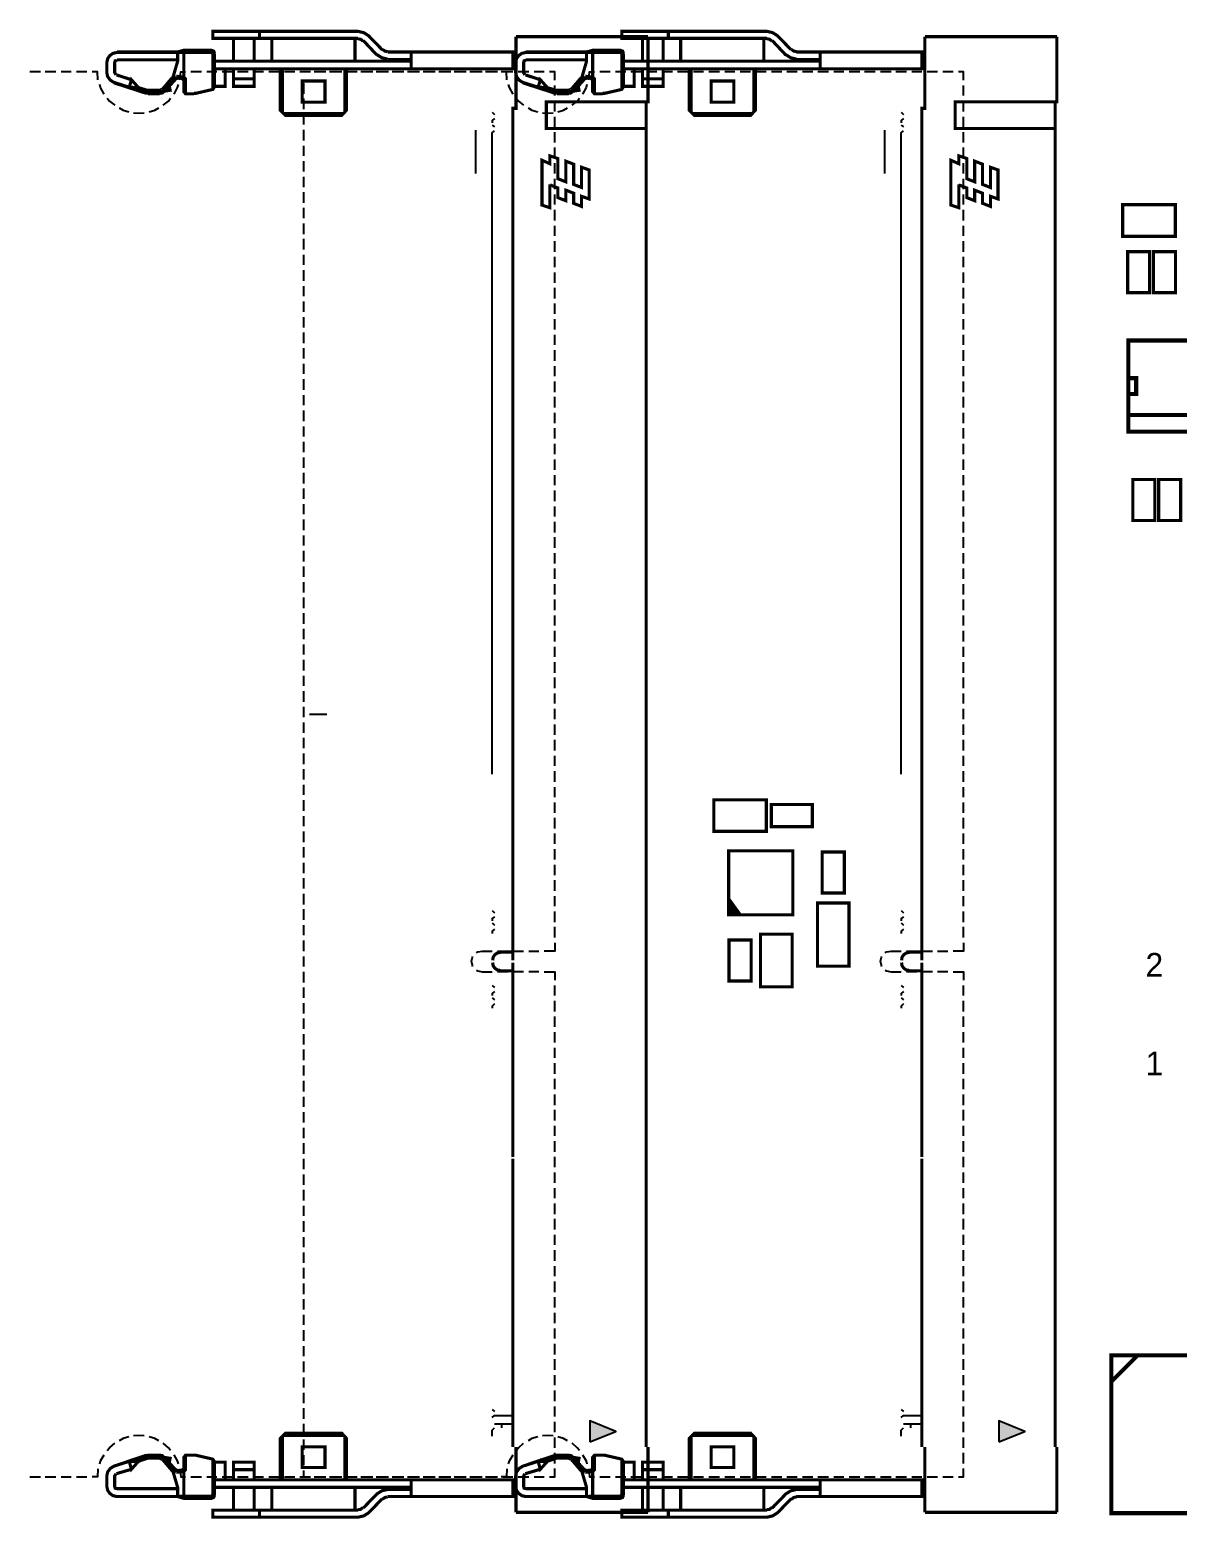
# Model space of a CAD drawing. Extents: x -18 to 363, y 0 to 182.
# Drawn here: x 37.4 to 92.9, y 67.5 to 139.5 of the extents above; entities that cross this region are included whole.
import ezdxf
from ezdxf.enums import TextEntityAlignment as Align

# ---------------------------------------------------------------- set-up
doc = ezdxf.new("R2010")
doc.units = 0
doc.header["$MEASUREMENT"] = 0
doc.layers.add('ASSEMBLY_OUTLINES_TOP', color=181, linetype='CONTINUOUS')
doc.styles.add('VERIBEST_GERBER_1', font='txt')

msp = doc.modelspace()

# ---------------------------------------------------------------- hatches: boundary and pattern name
at = {"layer": 'ASSEMBLY_OUTLINES_TOP'}
for points in [[(71.25, 96.75), (71.75, 96.75), (71.25, 97.45)], [(64.5, 71.25), (65.75, 71.75), (64.5, 72.25)], [(84.25, 71.25), (85.5, 71.75), (84.25, 72.25)]]:
    msp.add_hatch(color=256, dxfattribs=at).paths.add_polyline_path(points, flags=0)

# ---------------------------------------------------------------- linework, layer by layer
for points, const_width in [([(54.466219, 138.495804), (53.807433, 139.175853), (53.573665, 139.324611), (53.297396, 139.388358), (46.284464, 139.388358), (46.284464, 139.048342), (53.297396, 139.048342)], 0.15), ([(47.283275, 137.943274), (47.283275, 139.048342)], 0.15), ([(48.282077, 139.048342), (48.282077, 137.943274)], 0.15), ([(48.537091, 139.388358), (48.537091, 139.048342)], 0.15), ([(49.13213, 137.943274), (49.13213, 139.048342)], 0.15), ([(53.148638, 137.943274), (53.148638, 139.048342)], 0.15), ([(53.531164, 138.920839), (53.424907, 139.005841), (53.297396, 139.027087)], 0.15), ([(53.55241, 138.942085), (54.211204, 138.240789)], 0.15), ([(60.92663, 139.133344), (60.92663, 135.669383), (60.777872, 135.669383), (60.777872, 94.505547)], 0.15), ([(67.30203, 139.133344), (60.92663, 139.133344)], 0.15), ([(67.217019, 134.691818), (62.392968, 134.691818), (62.392968, 135.988144), (67.30203, 135.988144), (67.30203, 139.133344)], 0.15), ([(74.216219, 138.495804), (73.557433, 139.175853), (73.323665, 139.324611), (73.047396, 139.388358), (66.034464, 139.388358), (66.034464, 139.048342), (73.047396, 139.048342)], 0.15), ([(67.033275, 137.943274), (67.033275, 139.048342)], 0.15), ([(68.032077, 139.048342), (68.032077, 137.943274)], 0.15), ([(68.287091, 139.388358), (68.287091, 139.048342)], 0.15), ([(68.88213, 137.943274), (68.88213, 139.048342)], 0.15), ([(72.898638, 137.943274), (72.898638, 139.048342)], 0.15), ([(73.281164, 138.920839), (73.174907, 139.005841), (73.047396, 139.027087)], 0.15), ([(73.30241, 138.942085), (73.961204, 138.240789)], 0.15), ([(80.67663, 139.133344), (80.67663, 135.669383), (80.527872, 135.669383), (80.527872, 94.505547)], 0.15), ([(87.05203, 139.133344), (80.67663, 139.133344)], 0.15), ([(86.967019, 134.691818), (82.142968, 134.691818), (82.142968, 135.988144), (87.05203, 135.988144), (87.05203, 139.133344)], 0.15), ([(41.651663, 138.368292), (41.460404, 138.325791), (41.311647, 138.219534), (41.20539, 138.070777), (41.16288, 137.879518), (41.16288, 137.390736), (41.20539, 137.199478), (41.332893, 137.029465), (41.502914, 136.923208)], 0.15), ([(43.819297, 136.583192), (43.71305, 136.540682), (43.160511, 136.540682), (43.11801, 136.540682), (42.692975, 136.668194), (42.352959, 137.050711), (42.246711, 136.68944), (41.502914, 136.923208), (41.332893, 137.029465), (41.20539, 137.199478), (41.16288, 137.390736), (41.16288, 137.879518), (41.20539, 138.070777), (41.311647, 138.219534), (41.460404, 138.325791), (41.651663, 138.368292), (44.584349, 138.368292)], 0.15), ([(46.369466, 138.325791), (46.326956, 138.432056), (46.220708, 138.474558), (44.881864, 138.474558), (44.584349, 138.389555), (41.651663, 138.389555)], 0.15), ([(44.584349, 138.389555), (44.584349, 137.943274), (44.265579, 136.838198)], 0.15), ([(46.26321, 138.325791), (46.220708, 138.368292), (44.881864, 138.368292), (44.584349, 138.368292)], 0.15), ([(44.881864, 137.029465), (44.881864, 138.368292)], 0.15), ([(45.370646, 136.391925), (45.455657, 136.391925), (46.284464, 136.583192), (46.369466, 136.710686), (46.369466, 138.325791)], 0.15), ([(46.284464, 138.325791), (46.284464, 136.583192)], 0.15), ([(46.369466, 137.582003), (47.262012, 137.582003), (50.747244, 137.582003), (55.86881, 137.582003), (55.86881, 138.389555)], 0.15), ([(54.211205, 138.262044), (54.444973, 138.113286), (54.721233, 138.049522)], 0.15), ([(54.487474, 138.517058), (54.59373, 138.432056), (54.721233, 138.410802)], 0.15), ([(54.721233, 138.389555), (60.92663, 138.389555)], 0.15), ([(60.777872, 138.389555), (60.777872, 137.582003)], 0.15), ([(61.401663, 138.368292), (61.210404, 138.325791), (61.061647, 138.219534), (60.95539, 138.070777), (60.91288, 137.879518), (60.91288, 137.390736), (60.95539, 137.199478), (61.082893, 137.029465), (61.252914, 136.923208)], 0.15), ([(63.569297, 136.583192), (63.46305, 136.540682), (62.910511, 136.540682), (62.86801, 136.540682), (62.442975, 136.668194), (62.102959, 137.050711), (61.996711, 136.68944), (61.252914, 136.923208), (61.082893, 137.029465), (60.95539, 137.199478), (60.91288, 137.390736), (60.91288, 137.879518), (60.95539, 138.070777), (61.061647, 138.219534), (61.210404, 138.325791), (61.401663, 138.368292), (64.334349, 138.368292)], 0.15), ([(66.119466, 138.325791), (66.076956, 138.432056), (65.970708, 138.474558), (64.631864, 138.474558), (64.334349, 138.389555), (61.401663, 138.389555)], 0.15), ([(64.334349, 138.389555), (64.334349, 137.943274), (64.015579, 136.838198)], 0.15), ([(66.01321, 138.325791), (65.970708, 138.368292), (64.631864, 138.368292), (64.334349, 138.368292)], 0.15), ([(64.631864, 137.029465), (64.631864, 138.368292)], 0.15), ([(65.120646, 136.391925), (65.205657, 136.391925), (66.034464, 136.583192), (66.119466, 136.710686), (66.119466, 138.325791)], 0.15), ([(66.034464, 138.325791), (66.034464, 136.583192)], 0.15), ([(66.119466, 137.582003), (67.012012, 137.582003), (70.497244, 137.582003), (75.61881, 137.582003), (75.61881, 138.389555)], 0.15), ([(73.961205, 138.262044), (74.194973, 138.113286), (74.471233, 138.049522)], 0.15), ([(74.237474, 138.517058), (74.34373, 138.432056), (74.471233, 138.410802)], 0.15), ([(74.471233, 138.389555), (80.67663, 138.389555)], 0.15), ([(80.527872, 138.389555), (80.527872, 137.582003)], 0.15), ([(41.651663, 137.985775), (41.566661, 137.96452), (41.545406, 137.879518), (41.545406, 137.390736), (41.609162, 137.284479)], 0.15), ([(44.584349, 138.007021), (41.651663, 138.007021)], 0.15), ([(55.86881, 137.943274), (50.76849, 137.943274), (47.304521, 137.943274), (46.369466, 137.943274)], 0.15), ([(46.369466, 136.73195), (46.879494, 136.73195), (46.879494, 137.582003)], 0.15), ([(47.283275, 137.582003), (47.283275, 136.73195), (48.282077, 136.73195), (48.282077, 137.582003)], 0.15), ([(49.535911, 137.582003), (49.535911, 135.584372), (49.790926, 135.329358), (52.511098, 135.329358), (52.744866, 135.584372), (52.744866, 137.582003)], 0.15), ([(49.642168, 135.478116), (49.642168, 137.582003)], 0.15), ([(52.659864, 135.478116), (52.659864, 137.582003)], 0.15), ([(54.721233, 138.028276), (55.86881, 138.028276)], 0.15), ([(55.86881, 137.582003), (60.92663, 137.582003)], 0.15), ([(60.777872, 137.943274), (60.92663, 137.943274)], 0.15), ([(61.401663, 137.985775), (61.316661, 137.96452), (61.295406, 137.879518), (61.295406, 137.390736), (61.359162, 137.284479)], 0.15), ([(64.334349, 138.007021), (61.401663, 138.007021)], 0.15), ([(75.61881, 137.943274), (70.51849, 137.943274), (67.054521, 137.943274), (66.119466, 137.943274)], 0.15), ([(66.119466, 136.73195), (66.629494, 136.73195), (66.629494, 137.582003)], 0.15), ([(67.033275, 137.582003), (67.033275, 136.73195), (68.032077, 136.73195), (68.032077, 137.582003)], 0.15), ([(69.285911, 137.582003), (69.285911, 135.584372), (69.540926, 135.329358), (72.261098, 135.329358), (72.494866, 135.584372), (72.494866, 137.582003)], 0.15), ([(69.392168, 135.478116), (69.392168, 137.582003)], 0.15), ([(72.409864, 135.478116), (72.409864, 137.582003)], 0.15), ([(74.471233, 138.028276), (75.61881, 138.028276)], 0.15), ([(75.61881, 137.582003), (80.67663, 137.582003)], 0.15), ([(80.527872, 137.943274), (80.67663, 137.943274)], 0.15), ([(43.075509, 136.391925), (41.502914, 136.901954)], 0.15), ([(42.352959, 137.050711), (41.630408, 137.284479)], 0.15), ([(42.692975, 136.668194), (42.246711, 136.68944)], 0.15), ([(44.329334, 137.156968), (43.840561, 136.583192)], 0.15), ([(43.925563, 136.498182), (44.478092, 137.114475), (44.541848, 137.135722)], 0.15), ([(43.946809, 136.476927), (44.499347, 137.093212), (44.563094, 137.114475)], 0.15), ([(44.180577, 136.753196), (44.223078, 136.540682), (43.946809, 136.498182)], 0.15), ([(44.499347, 137.199478), (44.329334, 137.135722)], 0.15), ([(44.839363, 137.178222), (44.520593, 137.220724)], 0.15), ([(44.796862, 137.135722), (44.541848, 137.156968)], 0.15), ([(44.775616, 137.135722), (44.563094, 137.135722)], 0.15), ([(44.860618, 137.029465), (44.839363, 137.093212), (44.775616, 137.114475)], 0.15), ([(44.839363, 137.178222), (44.860618, 137.156968), (44.903127, 137.135722), (44.924374, 137.135722), (44.945628, 137.114475), (44.966874, 137.093212), (44.966874, 137.029465)], 0.15), ([(45.370646, 136.37067), (44.966874, 136.37067), (44.881864, 136.476927), (44.881864, 137.029465)], 0.15), ([(44.966874, 137.029465), (44.966874, 136.37067)], 0.15), ([(47.283275, 137.093212), (48.282077, 137.093212)], 0.15), ([(62.825509, 136.391925), (61.252914, 136.901954)], 0.15), ([(62.102959, 137.050711), (61.380408, 137.284479)], 0.15), ([(62.442975, 136.668194), (61.996711, 136.68944)], 0.15), ([(64.079334, 137.156968), (63.590561, 136.583192)], 0.15), ([(63.675563, 136.498182), (64.228092, 137.114475), (64.291848, 137.135722)], 0.15), ([(63.696809, 136.476927), (64.249347, 137.093212), (64.313094, 137.114475)], 0.15), ([(63.930577, 136.753196), (63.973078, 136.540682), (63.696809, 136.498182)], 0.15), ([(64.249347, 137.199478), (64.079334, 137.135722)], 0.15), ([(64.589363, 137.178222), (64.270593, 137.220724)], 0.15), ([(64.546862, 137.135722), (64.291848, 137.156968)], 0.15), ([(64.525616, 137.135722), (64.313094, 137.135722)], 0.15), ([(64.610618, 137.029465), (64.589363, 137.093212), (64.525616, 137.114475)], 0.15), ([(64.589363, 137.178222), (64.610618, 137.156968), (64.653127, 137.135722), (64.674374, 137.135722), (64.695628, 137.114475), (64.716874, 137.093212), (64.716874, 137.029465)], 0.15), ([(65.120646, 136.37067), (64.716874, 136.37067), (64.631864, 136.476927), (64.631864, 137.029465)], 0.15), ([(64.716874, 137.029465), (64.716874, 136.37067)], 0.15), ([(67.033275, 137.093212), (68.032077, 137.093212)], 0.15), ([(43.07551, 136.434426), (42.671729, 136.561928), (42.352959, 136.625684)], 0.15), ([(43.075509, 136.455681), (43.160511, 136.434426)], 0.15), ([(43.075509, 136.413171), (43.160511, 136.391925)], 0.15), ([(43.160511, 136.540682), (43.160511, 136.5407)], 0.15), ([(43.713049, 136.413171), (43.160511, 136.413171)], 0.15), ([(43.713049, 136.37067), (43.160511, 136.37067)], 0.15), ([(43.713049, 136.434426), (43.904308, 136.519428)], 0.15), ([(43.71305, 136.391925), (43.840561, 136.413171), (43.925563, 136.498182)], 0.15), ([(62.82551, 136.434426), (62.421729, 136.561928), (62.102959, 136.625684)], 0.15), ([(62.825509, 136.455681), (62.910511, 136.434426)], 0.15), ([(62.825509, 136.413171), (62.910511, 136.391925)], 0.15), ([(62.910511, 136.540682), (62.910511, 136.5407)], 0.15), ([(63.463049, 136.413171), (62.910511, 136.413171)], 0.15), ([(63.463049, 136.37067), (62.910511, 136.37067)], 0.15), ([(63.463049, 136.434426), (63.654308, 136.519428)], 0.15), ([(63.46305, 136.391925), (63.590561, 136.413171), (63.675563, 136.498182)], 0.15), ([(67.217019, 71.001571), (67.217019, 135.988144)], 0.15), ([(86.967019, 71.001571), (86.967019, 135.988144)], 0.15), ([(49.684677, 135.41436), (52.596108, 135.41436)], 0.15), ([(69.434677, 135.41436), (72.346108, 135.41436)], 0.15), ([(62.565616, 131.99197), (62.565616, 130.865656), (62.1831, 130.993168), (62.1831, 133.160802), (62.565616, 132.990789), (62.565616, 133.373306), (62.948142, 133.245804), (62.948142, 132.268248), (63.330668, 132.119481), (63.330668, 133.118292), (63.713194, 132.969534), (63.713194, 131.99197), (64.09572, 131.843212), (64.09572, 132.820777), (64.45699, 132.693274), (64.45699, 131.290682), (64.09572, 131.418194), (64.09572, 130.929403), (63.713194, 131.078169), (63.713194, 131.566952), (63.330668, 131.715709), (63.330668, 131.205681), (62.948142, 131.354438), (62.948142, 131.821966), (62.565616, 131.970724)], 0.15), ([(82.315616, 131.99197), (82.315616, 130.865656), (81.9331, 130.993168), (81.9331, 133.160802), (82.315616, 132.990789), (82.315616, 133.373306), (82.698142, 133.245804), (82.698142, 132.268248), (83.080668, 132.119481), (83.080668, 133.118292), (83.463194, 132.969534), (83.463194, 131.99197), (83.84572, 131.843212), (83.84572, 132.820777), (84.20699, 132.693274), (84.20699, 131.290682), (83.84572, 131.418194), (83.84572, 130.929403), (83.463194, 131.078169), (83.463194, 131.566952), (83.080668, 131.715709), (83.080668, 131.205681), (82.698142, 131.354438), (82.698142, 131.821966), (82.315616, 131.970724)], 0.15), ([(90.5, 120.853), (95.5, 120.853)], 0.2032), ([(60.182833, 94.888069), (60.034066, 94.866814), (59.906564, 94.781812), (59.821553, 94.654305), (59.800307, 94.505547)], 0.15), ([(59.800307, 94.399286), (59.821553, 94.250529), (59.906564, 94.123021), (60.034066, 94.038015), (60.182833, 94.016765)], 0.15), ([(60.182833, 94.909323), (60.777872, 94.909323)], 0.15), ([(60.777872, 94.399286), (60.777872, 85.006198)], 0.15), ([(79.932833, 94.888069), (79.784066, 94.866814), (79.656564, 94.781812), (79.571553, 94.654305), (79.550307, 94.505547)], 0.15), ([(79.550307, 94.399286), (79.571553, 94.250529), (79.656564, 94.123021), (79.784066, 94.038015), (79.932833, 94.016765)], 0.15), ([(79.932833, 94.909323), (80.527872, 94.909323)], 0.15), ([(80.527872, 94.399286), (80.527872, 85.006198)], 0.15), ([(60.777872, 93.995514), (60.182833, 93.995514)], 0.15), ([(80.527872, 93.995514), (79.932833, 93.995514)], 0.15), ([(60.777872, 84.921192), (60.777872, 71.001571)], 0.15), ([(80.527872, 84.921192), (80.527872, 71.001571)], 0.15), ([(89.68, 74.15), (90.95, 75.42)], 0.2032), ([(49.535911, 69.407719), (49.535911, 71.405345), (49.790926, 71.660359), (52.511098, 71.660359), (52.744866, 71.405345), (52.744866, 69.407719)], 0.15), ([(49.642168, 71.511601), (49.642168, 69.407719)], 0.15), ([(49.684677, 71.554105), (52.596108, 71.554105)], 0.15), ([(52.659864, 71.511601), (52.659864, 69.407719)], 0.15), ([(69.285911, 69.407719), (69.285911, 71.405345), (69.540926, 71.660359), (72.261098, 71.660359), (72.494866, 71.405345), (72.494866, 69.407719)], 0.15), ([(69.392168, 71.511601), (69.392168, 69.407719)], 0.15), ([(69.434677, 71.554105), (72.346108, 71.554105)], 0.15), ([(72.409864, 71.511601), (72.409864, 69.407719)], 0.15), ([(41.651663, 68.600169), (41.460404, 68.642671), (41.311647, 68.748928), (41.20539, 68.897688), (41.16288, 69.088949), (41.16288, 69.598981), (41.20539, 69.790242), (41.332893, 69.960255), (41.502914, 70.066509), (43.07551, 70.597793)], 0.15), ([(43.07551, 70.555291), (42.671729, 70.427784), (42.352959, 70.364029)], 0.15), ([(42.692975, 70.300275), (43.11801, 70.449035), (43.160511, 70.449035), (43.71305, 70.449035), (43.819297, 70.406534)], 0.15), ([(43.160511, 70.555291), (43.075509, 70.534039)], 0.15), ([(43.925563, 70.491538), (43.840561, 70.576542), (43.71305, 70.597793), (43.160511, 70.597793), (43.07551, 70.576542)], 0.15), ([(43.713049, 70.576542), (43.160511, 70.576542)], 0.15), ([(43.160511, 70.449035), (43.160511, 70.449052)], 0.15), ([(43.904308, 70.470288), (43.713049, 70.555291)], 0.15), ([(44.180577, 70.236521), (44.223078, 70.449035), (43.946809, 70.491538), (44.499347, 69.875251)], 0.15), ([(44.478092, 69.853996), (43.925563, 70.470288)], 0.15), ([(44.881864, 69.960255), (44.881864, 70.491538), (44.966874, 70.597793), (45.370646, 70.597793), (45.455657, 70.597793), (46.284464, 70.406534), (46.369466, 70.279025), (46.369466, 68.663924)], 0.15), ([(44.966874, 69.960255), (44.966874, 70.597793)], 0.15), ([(61.401663, 68.600169), (61.210404, 68.642671), (61.061647, 68.748928), (60.95539, 68.897688), (60.91288, 69.088949), (60.91288, 69.598981), (60.95539, 69.790242), (61.082893, 69.960255), (61.252914, 70.066509), (62.82551, 70.597793)], 0.15), ([(60.92663, 71.001571), (60.92663, 67.835121)], 0.15), ([(62.82551, 70.555291), (62.421729, 70.427784), (62.102959, 70.364029)], 0.15), ([(62.442975, 70.300275), (62.86801, 70.449035), (62.910511, 70.449035), (63.46305, 70.449035), (63.569297, 70.406534)], 0.15), ([(62.910511, 70.555291), (62.825509, 70.534039)], 0.15), ([(63.675563, 70.491538), (63.590561, 70.576542), (63.46305, 70.597793), (62.910511, 70.597793), (62.82551, 70.576542)], 0.15), ([(63.463049, 70.576542), (62.910511, 70.576542)], 0.15), ([(62.910511, 70.449035), (62.910511, 70.449052)], 0.15), ([(63.654308, 70.470288), (63.463049, 70.555291)], 0.15), ([(63.930577, 70.236521), (63.973078, 70.449035), (63.696809, 70.491538), (64.249347, 69.875251)], 0.15), ([(64.228092, 69.853996), (63.675563, 70.470288)], 0.15), ([(64.631864, 69.960255), (64.631864, 70.491538), (64.716874, 70.597793), (65.120646, 70.597793), (65.205657, 70.597793), (66.034464, 70.406534), (66.119466, 70.279025), (66.119466, 68.663924)], 0.15), ([(64.716874, 69.960255), (64.716874, 70.597793)], 0.15), ([(67.30203, 67.835121), (67.30203, 71.001571)], 0.15), ([(80.67663, 71.001571), (80.67663, 67.835121)], 0.15), ([(87.05203, 67.835121), (87.05203, 71.001571)], 0.15), ([(44.265579, 70.130265), (44.584349, 69.046448), (44.584349, 68.600169), (41.651663, 68.600169), (41.460404, 68.642671), (41.311647, 68.748928), (41.20539, 68.897688), (41.16288, 69.088949), (41.16288, 69.598981), (41.20539, 69.790242), (41.332893, 69.960255), (41.502914, 70.066509), (42.246711, 70.300275), (42.692975, 70.300275), (42.352959, 69.917751), (42.246711, 70.300275)], 0.15), ([(42.352959, 69.917751), (41.630408, 69.705238)], 0.15), ([(43.840561, 70.406534), (44.329334, 69.832745), (44.499347, 69.768992)], 0.15), ([(44.478092, 69.875251), (44.541848, 69.853996)], 0.15), ([(44.499347, 69.896501), (44.563094, 69.875251)], 0.15), ([(44.839363, 69.811495), (44.520593, 69.768992)], 0.15), ([(44.796862, 69.853996), (44.541848, 69.832745)], 0.15), ([(44.775616, 69.853996), (44.563094, 69.853996)], 0.15), ([(44.775616, 69.875251), (44.839363, 69.896501), (44.860618, 69.960255)], 0.15), ([(44.839363, 69.811495), (44.860618, 69.832745), (44.903127, 69.832745), (44.924374, 69.853996), (44.945628, 69.875251), (44.966874, 69.896501), (44.966874, 69.960255)], 0.15), ([(44.881864, 69.960255), (44.881864, 68.621419)], 0.15), ([(46.284464, 68.663924), (46.284464, 70.406534)], 0.15), ([(46.369466, 70.257772), (46.879494, 70.257772), (46.879494, 69.407719)], 0.15), ([(47.283275, 69.407719), (47.283275, 70.257772), (48.282077, 70.257772), (48.282077, 69.407719)], 0.15), ([(47.283275, 69.896501), (48.282077, 69.896501)], 0.15), ([(64.015579, 70.130265), (64.334349, 69.046448), (64.334349, 68.600169), (61.401663, 68.600169), (61.210404, 68.642671), (61.061647, 68.748928), (60.95539, 68.897688), (60.91288, 69.088949), (60.91288, 69.598981), (60.95539, 69.790242), (61.082893, 69.960255), (61.252914, 70.066509), (61.996711, 70.300275), (62.442975, 70.300275), (62.102959, 69.917751), (61.996711, 70.300275)], 0.15), ([(62.102959, 69.917751), (61.380408, 69.705238)], 0.15), ([(63.590561, 70.406534), (64.079334, 69.832745), (64.249347, 69.768992)], 0.15), ([(64.228092, 69.875251), (64.291848, 69.853996)], 0.15), ([(64.249347, 69.896501), (64.313094, 69.875251)], 0.15), ([(64.589363, 69.811495), (64.270593, 69.768992)], 0.15), ([(64.546862, 69.853996), (64.291848, 69.832745)], 0.15), ([(64.525616, 69.853996), (64.313094, 69.853996)], 0.15), ([(64.525616, 69.875251), (64.589363, 69.896501), (64.610618, 69.960255)], 0.15), ([(64.589363, 69.811495), (64.610618, 69.832745), (64.653127, 69.832745), (64.674374, 69.853996), (64.695628, 69.875251), (64.716874, 69.896501), (64.716874, 69.960255)], 0.15), ([(64.631864, 69.960255), (64.631864, 68.621419)], 0.15), ([(66.034464, 68.663924), (66.034464, 70.406534)], 0.15), ([(66.119466, 70.257772), (66.629494, 70.257772), (66.629494, 69.407719)], 0.15), ([(67.033275, 69.407719), (67.033275, 70.257772), (68.032077, 70.257772), (68.032077, 69.407719)], 0.15), ([(67.033275, 69.896501), (68.032077, 69.896501)], 0.15), ([(44.584349, 68.982692), (41.651663, 68.982692), (41.566661, 69.003945), (41.545406, 69.088949), (41.545406, 69.598981), (41.609162, 69.705238)], 0.15), ([(46.369466, 69.407719), (47.262012, 69.407719), (50.747244, 69.407719), (55.86881, 69.407719), (55.86881, 68.600169)], 0.15), ([(55.86881, 69.046448), (50.76849, 69.046448), (47.304521, 69.046448), (46.369466, 69.046448)], 0.15), ([(47.283275, 69.046448), (47.283275, 67.941378)], 0.15), ([(48.282077, 67.941378), (48.282077, 69.046448)], 0.15), ([(49.13213, 69.046448), (49.13213, 67.941378)], 0.15), ([(53.148638, 69.046448), (53.148638, 67.941378)], 0.15), ([(55.86881, 69.407719), (60.92663, 69.407719)], 0.15), ([(60.777872, 68.600169), (60.777872, 69.407719)], 0.15), ([(60.777872, 69.046448), (60.92663, 69.046448)], 0.15), ([(64.334349, 68.982692), (61.401663, 68.982692), (61.316661, 69.003945), (61.295406, 69.088949), (61.295406, 69.598981), (61.359162, 69.705238)], 0.15), ([(66.119466, 69.407719), (67.012012, 69.407719), (70.497244, 69.407719), (75.61881, 69.407719), (75.61881, 68.600169)], 0.15), ([(75.61881, 69.046448), (70.51849, 69.046448), (67.054521, 69.046448), (66.119466, 69.046448)], 0.15), ([(67.033275, 69.046448), (67.033275, 67.941378)], 0.15), ([(68.032077, 67.941378), (68.032077, 69.046448)], 0.15), ([(68.88213, 69.046448), (68.88213, 67.941378)], 0.15), ([(72.898638, 69.046448), (72.898638, 67.941378)], 0.15), ([(75.61881, 69.407719), (80.67663, 69.407719)], 0.15), ([(80.527872, 68.600169), (80.527872, 69.407719)], 0.15), ([(80.527872, 69.046448), (80.67663, 69.046448)], 0.15), ([(44.584, 68.6), (44.882, 68.515), (46.221, 68.515), (46.327, 68.558), (46.369, 68.664)], 0.15), ([(46.26321, 68.663924), (46.220708, 68.621419), (44.881864, 68.621419), (44.584349, 68.600169)], 0.15), ([(54.466219, 68.493914), (53.807433, 67.813869), (53.573665, 67.665111), (53.297396, 67.601358), (46.284464, 67.601358), (46.284464, 67.941378), (53.297396, 67.941378)], 0.15), ([(53.55241, 68.047635), (54.211205, 68.727678), (54.444973, 68.876435), (54.721233, 68.940191), (55.86881, 68.940191)], 0.15), ([(54.721233, 68.578918), (54.59373, 68.557665), (54.487474, 68.472662)], 0.15), ([(54.721233, 68.600169), (60.92663, 68.600169)], 0.15), ([(64.334, 68.6), (64.632, 68.515), (65.971, 68.515), (66.077, 68.558), (66.119, 68.664)], 0.15), ([(66.01321, 68.663924), (65.970708, 68.621419), (64.631864, 68.621419), (64.334349, 68.600169)], 0.15), ([(74.216219, 68.493914), (73.557433, 67.813869), (73.323665, 67.665111), (73.047396, 67.601358), (66.034464, 67.601358), (66.034464, 67.941378), (73.047396, 67.941378)], 0.15), ([(73.30241, 68.047635), (73.961205, 68.727678), (74.194973, 68.876435), (74.471233, 68.940191), (75.61881, 68.940191)], 0.15), ([(74.471233, 68.578918), (74.34373, 68.557665), (74.237474, 68.472662)], 0.15), ([(74.471233, 68.600169), (80.67663, 68.600169)], 0.15), ([(48.537091, 67.580105), (48.537091, 67.941378)], 0.15), ([(53.297396, 67.962631), (53.424907, 67.983881), (53.531164, 68.068885)], 0.15), ([(67.30203, 67.835121), (60.92663, 67.835121)], 0.15), ([(68.287091, 67.580105), (68.287091, 67.941378)], 0.15), ([(73.047396, 67.962631), (73.174907, 67.983881), (73.281164, 68.068885)], 0.15), ([(87.05203, 67.835121), (80.67663, 67.835121)], 0.15)]:
    msp.add_lwpolyline(points, dxfattribs=dict(at, const_width=const_width))
for points in [[(37.953934, 137.433237), (37.443897, 137.433237)], [(38.697731, 137.433237), (38.187694, 137.433237)], [(39.441528, 137.433237), (38.952745, 137.433237)], [(40.206579, 137.433237), (39.696542, 137.433237)], [(40.737863, 137.050711), (40.716608, 137.433237), (40.461594, 137.433237)], [(41.035378, 136.349424), (40.865366, 136.668194), (40.822864, 136.816952)], [(44.605595, 136.816952), (44.563094, 136.668194), (44.39309, 136.349424)], [(44.690614, 137.050711), (44.733106, 137.433237), (44.966874, 137.433237)], [(45.731926, 137.433237), (45.221897, 137.433237)], [(46.475714, 137.433237), (45.98694, 137.433237)], [(47.240765, 137.433237), (46.730728, 137.433237)], [(47.984562, 137.433237), (47.474525, 137.433237)], [(48.728359, 137.433237), (48.239576, 137.433237)], [(49.49341, 137.433237), (48.983373, 137.433237)], [(50.237207, 137.433237), (49.748424, 137.433237)], [(51.002258, 137.433237), (50.492221, 137.433237)], [(50.924762, 137.433237), (50.669739, 137.433237)], [(50.669739, 136.880708), (50.669739, 136.37067)], [(51.668559, 137.433237), (51.179777, 137.433237)], [(51.746046, 137.433237), (51.257264, 137.433237)], [(52.433611, 137.433237), (51.923573, 137.433237)], [(52.511098, 137.433237), (52.00106, 137.433237)], [(53.177398, 137.433237), (52.667361, 137.433237)], [(53.254894, 137.433237), (52.744866, 137.433237)], [(53.921195, 137.433237), (53.432413, 137.433237)], [(54.019946, 137.433237), (53.509909, 137.433237)], [(54.686247, 137.433237), (54.17621, 137.433237)], [(54.763734, 137.433237), (54.253714, 137.433237)], [(55.430044, 137.433237), (54.941261, 137.433237)], [(55.50754, 137.433237), (55.018757, 137.433237)], [(56.195095, 137.433237), (55.685058, 137.433237)], [(56.272582, 137.433237), (55.762554, 137.433237)], [(56.938891, 137.433237), (56.450109, 137.433237)], [(57.016379, 137.433237), (56.527605, 137.433237)], [(57.703934, 137.433237), (57.193897, 137.433237)], [(57.78143, 137.433237), (57.271393, 137.433237)], [(58.447731, 137.433237), (57.937694, 137.433237)], [(58.525227, 137.433237), (58.01519, 137.433237)], [(59.191528, 137.433237), (58.702745, 137.433237)], [(59.29027, 137.433237), (58.780241, 137.433237)], [(59.956579, 137.433237), (59.446542, 137.433237)], [(60.034066, 137.433237), (59.524038, 137.433237)], [(60.487863, 137.050711), (60.466608, 137.433237), (60.211594, 137.433237)], [(60.777872, 137.433237), (60.28909, 137.433237)], [(60.785378, 136.349424), (60.615366, 136.668194), (60.572864, 136.816952)], [(61.542915, 137.433237), (61.032886, 137.433237)], [(62.286711, 137.433237), (61.797929, 137.433237)], [(62.79674, 137.029465), (62.79674, 137.433237), (62.541726, 137.433237)], [(62.79674, 136.285668), (62.79674, 136.774451)], [(64.355595, 136.816952), (64.313094, 136.668194), (64.14309, 136.349424)], [(64.440614, 137.050711), (64.483106, 137.433237), (64.716874, 137.433237)], [(65.481926, 137.433237), (64.971897, 137.433237)], [(66.225714, 137.433237), (65.73694, 137.433237)], [(66.990765, 137.433237), (66.480728, 137.433237)], [(67.734562, 137.433237), (67.224525, 137.433237)], [(68.478359, 137.433237), (67.989576, 137.433237)], [(69.24341, 137.433237), (68.733373, 137.433237)], [(69.987207, 137.433237), (69.498424, 137.433237)], [(70.752258, 137.433237), (70.242221, 137.433237)], [(71.496046, 137.433237), (71.007264, 137.433237)], [(72.261098, 137.433237), (71.75106, 137.433237)], [(73.004894, 137.433237), (72.494866, 137.433237)], [(73.769946, 137.433237), (73.259909, 137.433237)], [(74.513734, 137.433237), (74.003714, 137.433237)], [(75.25754, 137.433237), (74.768757, 137.433237)], [(76.022582, 137.433237), (75.512554, 137.433237)], [(76.766379, 137.433237), (76.277605, 137.433237)], [(77.53143, 137.433237), (77.021393, 137.433237)], [(78.275227, 137.433237), (77.76519, 137.433237)], [(79.04027, 137.433237), (78.530241, 137.433237)], [(79.784066, 137.433237), (79.274038, 137.433237)], [(80.527872, 137.433237), (80.03909, 137.433237)], [(81.292915, 137.433237), (80.782886, 137.433237)], [(82.036711, 137.433237), (81.547929, 137.433237)], [(82.54674, 137.029465), (82.54674, 137.433237), (82.291726, 137.433237)], [(82.54674, 136.285668), (82.54674, 136.774451)], [(41.184144, 136.158157), (41.290392, 136.009399), (41.545406, 135.818141)], [(43.883062, 135.818141), (44.138076, 136.009399), (44.244333, 136.158157)], [(50.669739, 136.136911), (50.669739, 135.626874)], [(60.934144, 136.158157), (61.040392, 136.009399), (61.295406, 135.818141)], [(62.79674, 135.520625), (62.79674, 136.030645)], [(63.633062, 135.818141), (63.888076, 136.009399), (63.994333, 136.158157)], [(82.54674, 135.520625), (82.54674, 136.030645)], [(41.757928, 135.690629), (41.949178, 135.584372), (42.225447, 135.499362)], [(42.459216, 135.456861), (42.71423, 135.435615), (42.969244, 135.456861)], [(43.203012, 135.499362), (43.479281, 135.584372), (43.67054, 135.690629)], [(50.669739, 135.371859), (50.669739, 134.883077)], [(59.779052, 135.478116), (59.885309, 135.371859)], [(61.507928, 135.690629), (61.699178, 135.584372), (61.975447, 135.499362)], [(62.209216, 135.456861), (62.46423, 135.435615), (62.719244, 135.456861)], [(62.953012, 135.499362), (63.229281, 135.584372), (63.42054, 135.690629)], [(79.529052, 135.478116), (79.635309, 135.371859)], [(50.669739, 134.628062), (50.669739, 134.118034)], [(58.9715, 134.606816), (58.9715, 132.524184)], [(59.885309, 135.180601), (59.779052, 135.074344), (59.779052, 134.968078)], [(59.779052, 134.861831), (59.885309, 134.77682)], [(59.779052, 103.494859), (59.779052, 134.479305), (59.885309, 134.585553)], [(62.79674, 134.77682), (62.79674, 135.265602)], [(78.7215, 134.606816), (78.7215, 132.524184)], [(79.635309, 135.180601), (79.529052, 135.074344), (79.529052, 134.968078)], [(79.529052, 134.861831), (79.635309, 134.77682)], [(79.529052, 103.494859), (79.529052, 134.479305), (79.635309, 134.585553)], [(82.54674, 134.77682), (82.54674, 135.265602)], [(50.669739, 133.863011), (50.669739, 133.374228)], [(62.79674, 134.011778), (62.79674, 134.521806)], [(82.54674, 134.011778), (82.54674, 134.521806)], [(62.79674, 133.267981), (62.79674, 133.778009)], [(82.54674, 133.267981), (82.54674, 133.778009)], [(50.669739, 133.119214), (50.669739, 132.609186)], [(62.79674, 132.524184), (62.79674, 133.012966)], [(82.54674, 132.524184), (82.54674, 133.012966)], [(50.669739, 132.354172), (50.669739, 131.865389)], [(62.79674, 131.759132), (62.79674, 132.269161)], [(82.54674, 131.759132), (82.54674, 132.269161)], [(50.669739, 131.610375), (50.669739, 131.100338)], [(62.79674, 131.015336), (62.79674, 131.504118)], [(82.54674, 131.015336), (82.54674, 131.504118)], [(50.669739, 130.866569), (50.669739, 130.35655)], [(62.79674, 130.250284), (62.79674, 130.760322)], [(82.54674, 130.250284), (82.54674, 130.760322)], [(50.669739, 130.101527), (50.669739, 129.591498)], [(62.79674, 129.506488), (62.79674, 129.99527)], [(82.54674, 129.506488), (82.54674, 129.99527)], [(50.669739, 129.35773), (50.669739, 128.847702)], [(62.79674, 128.741436), (62.79674, 129.251473)], [(82.54674, 128.741436), (82.54674, 129.251473)], [(50.669739, 128.592678), (50.669739, 128.103905)], [(62.79674, 127.997648), (62.79674, 128.486431)], [(82.54674, 127.997648), (82.54674, 128.486431)], [(50.669739, 127.848891), (50.669739, 127.338853)], [(62.79674, 127.232597), (62.79674, 127.742634)], [(82.54674, 127.232597), (82.54674, 127.742634)], [(50.669739, 127.083839), (50.669739, 126.595057)], [(62.79674, 126.488809), (62.79674, 126.998828)], [(82.54674, 126.488809), (82.54674, 126.998828)], [(50.669739, 126.340042), (50.669739, 125.830014)], [(62.79674, 125.745003), (62.79674, 126.233786)], [(82.54674, 125.745003), (82.54674, 126.233786)], [(50.669739, 125.574999), (50.669739, 125.086217)], [(62.79674, 124.979961), (62.79674, 125.489989)], [(82.54674, 124.979961), (82.54674, 125.489989)], [(50.669739, 124.831194), (50.669739, 124.321166)], [(62.79674, 124.236164), (62.79674, 124.724938)], [(82.54674, 124.236164), (82.54674, 124.724938)], [(50.669739, 124.087398), (50.669739, 123.577369)], [(62.79674, 123.471112), (62.79674, 123.981149)], [(82.54674, 123.471112), (82.54674, 123.981149)], [(50.669739, 123.322355), (50.669739, 122.833572)], [(62.79674, 122.727316), (62.79674, 123.216098)], [(82.54674, 122.727316), (82.54674, 123.216098)], [(50.669739, 122.578558), (50.669739, 122.068521)], [(62.79674, 121.962264), (62.79674, 122.472302)], [(82.54674, 121.962264), (82.54674, 122.472302)], [(50.669739, 121.813506), (50.669739, 121.324733)], [(62.79674, 121.218468), (62.79674, 121.728505)], [(82.54674, 121.218468), (82.54674, 121.728505)], [(50.669739, 121.06971), (50.669739, 120.559682)], [(62.79674, 120.453425), (62.79674, 120.963453)], [(82.54674, 120.453425), (82.54674, 120.963453)], [(50.669739, 120.304667), (50.669739, 119.815885)], [(62.79674, 119.709619), (62.79674, 120.219656)], [(82.54674, 119.709619), (82.54674, 120.219656)], [(50.669739, 119.560862), (50.669739, 119.050838)], [(62.79674, 118.965832), (62.79674, 119.454614)], [(82.54674, 118.965832), (82.54674, 119.454614)], [(50.669739, 118.795819), (50.669739, 118.307036)], [(50.669739, 118.052022), (50.669739, 117.541989)], [(62.79674, 118.20078), (62.79674, 118.710813)], [(82.54674, 118.20078), (82.54674, 118.710813)], [(50.669739, 117.308226), (50.669739, 116.798197)], [(62.79674, 117.456988), (62.79674, 117.945766)], [(82.54674, 117.456988), (82.54674, 117.945766)], [(62.79674, 116.69194), (62.79674, 117.201969)], [(82.54674, 116.69194), (82.54674, 117.201969)], [(50.669739, 116.543179), (50.669739, 116.054396)], [(62.79674, 115.948139), (62.79674, 116.436922)], [(82.54674, 115.948139), (82.54674, 116.436922)], [(50.669739, 115.799382), (50.669739, 115.289349)], [(62.79674, 115.183092), (62.79674, 115.693121)], [(82.54674, 115.183092), (82.54674, 115.693121)], [(50.669739, 115.03433), (50.669739, 114.545552)], [(62.79674, 114.439296), (62.79674, 114.949329)], [(82.54674, 114.439296), (82.54674, 114.949329)], [(50.669739, 114.290538), (50.669739, 113.780505)], [(62.79674, 113.674249), (62.79674, 114.184281)], [(82.54674, 113.674249), (82.54674, 114.184281)], [(50.669739, 113.525486), (50.669739, 113.036704)], [(62.79674, 112.930447), (62.79674, 113.44048)], [(82.54674, 112.930447), (82.54674, 113.44048)], [(50.669739, 112.78169), (50.669739, 112.271657)], [(62.79674, 112.186655), (62.79674, 112.675437)], [(82.54674, 112.186655), (82.54674, 112.675437)], [(50.669739, 112.037897), (50.669739, 111.527865)], [(62.79674, 111.421608), (62.79674, 111.931636)], [(82.54674, 111.421608), (82.54674, 111.931636)], [(50.669739, 111.272846), (50.669739, 110.762813)], [(62.79674, 110.677807), (62.79674, 111.166589)], [(82.54674, 110.677807), (82.54674, 111.166589)], [(50.669739, 110.529049), (50.669739, 110.019021)], [(62.79674, 109.912764), (62.79674, 110.422797)], [(82.54674, 109.912764), (82.54674, 110.422797)], [(50.669739, 109.764002), (50.669739, 109.275219)], [(62.79674, 109.168963), (62.79674, 109.657746)], [(82.54674, 109.168963), (82.54674, 109.657746)], [(50.669739, 109.020206), (50.669739, 108.510173)], [(62.79674, 108.403916), (62.79674, 108.913949)], [(82.54674, 108.403916), (82.54674, 108.913949)], [(50.669739, 108.255154), (50.669739, 107.76638)], [(62.79674, 107.660123), (62.79674, 108.170152)], [(82.54674, 107.660123), (82.54674, 108.170152)], [(50.669739, 107.511362), (50.669739, 107.001329)], [(62.79674, 106.916323), (62.79674, 107.405105)], [(82.54674, 106.916323), (82.54674, 107.405105)], [(50.669739, 106.746315), (50.669739, 106.257532)], [(62.79674, 106.151276), (62.79674, 106.661304)], [(82.54674, 106.151276), (82.54674, 106.661304)], [(50.669739, 106.002513), (50.669739, 105.492481)], [(50.946008, 106.406289), (51.796062, 106.406289)], [(62.79674, 105.407479), (62.79674, 105.896257)], [(82.54674, 105.407479), (82.54674, 105.896257)], [(50.669739, 105.258721), (50.669739, 104.748688)], [(62.79674, 104.642432), (62.79674, 105.152465)], [(82.54674, 104.642432), (82.54674, 105.152465)], [(50.669739, 104.493669), (50.669739, 103.983641)], [(62.79674, 103.89863), (62.79674, 104.387413)], [(82.54674, 103.89863), (82.54674, 104.387413)], [(50.669739, 103.749873), (50.669739, 103.23984)], [(62.79674, 103.133588), (62.79674, 103.643621)], [(82.54674, 103.133588), (82.54674, 103.643621)], [(50.669739, 102.98483), (50.669739, 102.496048)], [(50.669739, 102.241029), (50.669739, 101.730996)], [(62.79674, 102.389791), (62.79674, 102.878573)], [(82.54674, 102.389791), (82.54674, 102.878573)], [(50.669739, 101.475982), (50.669739, 100.987204)], [(62.79674, 101.624739), (62.79674, 102.134773)], [(82.54674, 101.624739), (82.54674, 102.134773)], [(62.79674, 100.880947), (62.79674, 101.39098)], [(82.54674, 100.880947), (82.54674, 101.39098)], [(50.669739, 100.732186), (50.669739, 100.222157)], [(62.79674, 100.137146), (62.79674, 100.625929)], [(82.54674, 100.137146), (82.54674, 100.625929)], [(50.669739, 99.967138), (50.669739, 99.478356)], [(62.79674, 99.372099), (62.79674, 99.882132)], [(82.54674, 99.372099), (82.54674, 99.882132)], [(50.669739, 99.223337), (50.669739, 98.713309)], [(62.79674, 98.628307), (62.79674, 99.11708)], [(82.54674, 98.628307), (82.54674, 99.11708)], [(50.669739, 98.479545), (50.669739, 97.969512)], [(62.79674, 97.863256), (62.79674, 98.373288)], [(82.54674, 97.863256), (82.54674, 98.373288)], [(50.669739, 97.714498), (50.669739, 97.204465)], [(62.79674, 97.119459), (62.79674, 97.608241)], [(82.54674, 97.119459), (82.54674, 97.608241)], [(50.669739, 96.970696), (50.669739, 96.460664)], [(59.779052, 96.906946), (59.885309, 96.800689)], [(59.885309, 96.60943), (59.779052, 96.524419), (59.779052, 96.418163)], [(62.79674, 96.354412), (62.79674, 96.86444)], [(79.529052, 96.906946), (79.635309, 96.800689)], [(79.635309, 96.60943), (79.529052, 96.524419), (79.529052, 96.418163)], [(82.54674, 96.354412), (82.54674, 96.86444)], [(50.669739, 96.205654), (50.669739, 95.716872)], [(59.779052, 96.311906), (59.885309, 96.205654)], [(59.885309, 96.014391), (59.779052, 95.90813), (59.779052, 95.801873)], [(62.79674, 95.610615), (62.79674, 96.120648)], [(79.529052, 96.311906), (79.635309, 96.205654)], [(79.635309, 96.014391), (79.529052, 95.90813), (79.529052, 95.801873)], [(82.54674, 95.610615), (82.54674, 96.120648)], [(50.669739, 95.461853), (50.669739, 94.951824)], [(62.79674, 95.355596), (62.79674, 94.951824), (62.286712, 94.951824)], [(82.54674, 95.355596), (82.54674, 94.951824), (82.036712, 94.951824)], [(50.669739, 94.696806), (50.669739, 94.208023)], [(58.843997, 94.208023), (58.822742, 94.250529), (58.780241, 94.463042), (58.822742, 94.654305), (58.843997, 94.696806)], [(59.014001, 94.866814), (59.077756, 94.909323), (59.29027, 94.951824), (59.779052, 94.951824)], [(60.034066, 94.951824), (60.544104, 94.951824)], [(60.777872, 94.951824), (61.287892, 94.951824)], [(61.542915, 94.951824), (62.031697, 94.951824)], [(78.593997, 94.208023), (78.572742, 94.250529), (78.530241, 94.463042), (78.572742, 94.654305), (78.593997, 94.696806)], [(78.764001, 94.866814), (78.827756, 94.909323), (79.04027, 94.951824), (79.529052, 94.951824)], [(79.784066, 94.951824), (80.294104, 94.951824)], [(80.527872, 94.951824), (81.037892, 94.951824)], [(81.292915, 94.951824), (81.781697, 94.951824)], [(50.669739, 93.953013), (50.669739, 93.44298)], [(59.014001, 94.038015), (59.077756, 93.995514), (59.29027, 93.953013), (59.779052, 93.953013)], [(60.544104, 93.953013), (60.034066, 93.953013)], [(61.287892, 93.953013), (60.777872, 93.953013)], [(62.031697, 93.953013), (61.542915, 93.953013)], [(62.286712, 93.953013), (62.79674, 93.953013), (62.79674, 93.549237)], [(78.764001, 94.038015), (78.827756, 93.995514), (79.04027, 93.953013), (79.529052, 93.953013)], [(80.294104, 93.953013), (79.784066, 93.953013)], [(81.037892, 93.953013), (80.527872, 93.953013)], [(81.781697, 93.953013), (81.292915, 93.953013)], [(82.036712, 93.953013), (82.54674, 93.953013), (82.54674, 93.549237)], [(50.669739, 93.187962), (50.669739, 92.699179)], [(59.779052, 93.294219), (59.885309, 93.187962)], [(59.885309, 92.996699), (59.779052, 92.911697), (59.779052, 92.805436)], [(62.79674, 92.805436), (62.79674, 93.294219)], [(79.529052, 93.294219), (79.635309, 93.187962)], [(79.635309, 92.996699), (79.529052, 92.911697), (79.529052, 92.805436)], [(82.54674, 92.805436), (82.54674, 93.294219)], [(50.669739, 92.444165), (50.669739, 91.934133)], [(59.779052, 92.699179), (59.885309, 92.592923)], [(59.885309, 92.401664), (59.779052, 92.295407), (59.779052, 92.189151)], [(62.79674, 92.040389), (62.79674, 92.550422)], [(79.529052, 92.699179), (79.635309, 92.592923)], [(79.635309, 92.401664), (79.529052, 92.295407), (79.529052, 92.189151)], [(82.54674, 92.040389), (82.54674, 92.550422)], [(50.669739, 91.700369), (50.669739, 91.19034)], [(62.79674, 91.296593), (62.79674, 91.78537)], [(82.54674, 91.296593), (82.54674, 91.78537)], [(50.669739, 90.935321), (50.669739, 90.446539)], [(62.79674, 90.531545), (62.79674, 91.041578)], [(82.54674, 90.531545), (82.54674, 91.041578)], [(50.669739, 90.19152), (50.669739, 89.681492)], [(62.79674, 89.787749), (62.79674, 90.276531)], [(82.54674, 89.787749), (82.54674, 90.276531)], [(50.669739, 89.426477), (50.669739, 88.937695)], [(62.79674, 89.022701), (62.79674, 89.532734)], [(82.54674, 89.022701), (82.54674, 89.532734)], [(50.669739, 88.682681), (50.669739, 88.172648)], [(62.79674, 88.278905), (62.79674, 88.788933)], [(82.54674, 88.278905), (82.54674, 88.788933)], [(50.669739, 87.917629), (50.669739, 87.428851)], [(62.79674, 87.513857), (62.79674, 88.023886)], [(82.54674, 87.513857), (82.54674, 88.023886)], [(50.669739, 87.173833), (50.669739, 86.6638)], [(62.79674, 86.770061), (62.79674, 87.280094)], [(82.54674, 86.770061), (82.54674, 87.280094)], [(50.669739, 86.40879), (50.669739, 85.920007)], [(62.79674, 86.026264), (62.79674, 86.515042)], [(82.54674, 86.026264), (82.54674, 86.515042)], [(50.669739, 85.664989), (50.669739, 85.15496)], [(62.79674, 85.261213), (62.79674, 85.771246)], [(82.54674, 85.261213), (82.54674, 85.771246)], [(50.669739, 84.921192), (50.669739, 84.411159)], [(62.79674, 84.517416), (62.79674, 85.006198)], [(82.54674, 84.517416), (82.54674, 85.006198)], [(62.79674, 83.752373), (62.79674, 84.262402)], [(82.54674, 83.752373), (82.54674, 84.262402)], [(50.669739, 84.156145), (50.669739, 83.667363)], [(62.79674, 83.008572), (62.79674, 83.497354)], [(82.54674, 83.008572), (82.54674, 83.497354)], [(50.669739, 83.412348), (50.669739, 82.902318)], [(62.79674, 82.243525), (62.79674, 82.753555)], [(82.54674, 82.243525), (82.54674, 82.753555)], [(50.669739, 82.647301), (50.669739, 82.158521)], [(50.669739, 81.903504), (50.669739, 81.393472)], [(62.79674, 81.499728), (62.79674, 82.009759)], [(82.54674, 81.499728), (82.54674, 82.009759)], [(50.669739, 81.138455), (50.669739, 80.649675)], [(62.79674, 80.755932), (62.79674, 81.244714)], [(82.54674, 80.755932), (82.54674, 81.244714)], [(50.669739, 80.394659), (50.669739, 79.884625)], [(62.79674, 79.990884), (62.79674, 80.500917)], [(82.54674, 79.990884), (82.54674, 80.500917)], [(50.669739, 79.650864), (50.669739, 79.140831)], [(62.79674, 79.247088), (62.79674, 79.735868)], [(82.54674, 79.247088), (82.54674, 79.735868)], [(50.669739, 78.885813), (50.669739, 78.375784)], [(62.79674, 78.482039), (62.79674, 78.992072)], [(82.54674, 78.482039), (82.54674, 78.992072)], [(50.669739, 78.142018), (50.669739, 77.631985)], [(62.79674, 77.738242), (62.79674, 78.227022)], [(82.54674, 77.738242), (82.54674, 78.227022)], [(50.669739, 77.376971), (50.669739, 76.888189)], [(62.79674, 76.973193), (62.79674, 77.483226)], [(82.54674, 76.973193), (82.54674, 77.483226)], [(50.669739, 76.633172), (50.669739, 76.123142)], [(62.79674, 76.229396), (62.79674, 76.718178)], [(82.54674, 76.229396), (82.54674, 76.718178)], [(50.669739, 75.868125), (50.669739, 75.379343)], [(62.79674, 75.464351), (62.79674, 75.974382)], [(82.54674, 75.464351), (82.54674, 75.974382)], [(50.669739, 75.124328), (50.669739, 74.614295)], [(62.79674, 74.720554), (62.79674, 75.230585)], [(82.54674, 74.720554), (82.54674, 75.230585)], [(50.669739, 74.359281), (50.669739, 73.870501)], [(62.79674, 73.976755), (62.79674, 74.465538)], [(82.54674, 73.976755), (82.54674, 74.465538)], [(50.669739, 73.615484), (50.669739, 73.105451)], [(62.79674, 73.211708), (62.79674, 73.721739)], [(82.54674, 73.211708), (82.54674, 73.721739)], [(50.669739, 72.871688), (50.669739, 72.361655)], [(59.779052, 72.807934), (59.885309, 72.701675)], [(62.79674, 72.467911), (62.79674, 72.956692)], [(79.529052, 72.807934), (79.635309, 72.701675)], [(82.54674, 72.467911), (82.54674, 72.956692)], [(50.669739, 72.106639), (50.669739, 71.596605)], [(59.779052, 72.425409), (59.885309, 72.510413), (60.777872, 72.510413)], [(59.885309, 72.106639), (60.777872, 72.106639)], [(60.225325, 72.106639), (60.225325, 71.915375)], [(62.79674, 71.702864), (62.79674, 72.212897)], [(79.529052, 72.425409), (79.635309, 72.510413), (80.527872, 72.510413)], [(79.635309, 72.106639), (80.527872, 72.106639)], [(79.975325, 72.106639), (79.975325, 71.915375)], [(82.54674, 71.702864), (82.54674, 72.212897)], [(42.225447, 71.490351), (41.949178, 71.405345), (41.757928, 71.299088)], [(42.969244, 71.532854), (42.71423, 71.554105), (42.459216, 71.532854)], [(43.67054, 71.299088), (43.479281, 71.405345), (43.203012, 71.490351)], [(50.669739, 71.362842), (50.669739, 70.852809)], [(59.779052, 71.511601), (59.779052, 71.809121), (59.885309, 71.915375)], [(61.975447, 71.490351), (61.699178, 71.405345), (61.507928, 71.299088)], [(62.719244, 71.532854), (62.46423, 71.554105), (62.209216, 71.532854)], [(62.79674, 70.959068), (62.79674, 71.447846)], [(63.42054, 71.299088), (63.229281, 71.405345), (62.953012, 71.490351)], [(79.529052, 71.511601), (79.529052, 71.809121), (79.635309, 71.915375)], [(82.54674, 70.959068), (82.54674, 71.447846)], [(40.822864, 70.172768), (40.865366, 70.321525), (41.035378, 70.619047)], [(41.184144, 70.831559), (41.290392, 70.959068), (41.545406, 71.171581)], [(44.244333, 70.831559), (44.138076, 70.959068), (43.883062, 71.171581)], [(44.39309, 70.619047), (44.563094, 70.321525), (44.605595, 70.172768)], [(50.669739, 70.597793), (50.669739, 70.109014)], [(60.572864, 70.172768), (60.615366, 70.321525), (60.785378, 70.619047)], [(60.934144, 70.831559), (61.040392, 70.959068), (61.295406, 71.171581)], [(62.79674, 70.194019), (62.79674, 70.704052)], [(63.994333, 70.831559), (63.888076, 70.959068), (63.633062, 71.171581)], [(64.14309, 70.619047), (64.313094, 70.321525), (64.355595, 70.172768)], [(82.54674, 70.194019), (82.54674, 70.704052)], [(40.737863, 69.939004), (40.716608, 69.556481), (40.461594, 69.556481)], [(44.690614, 69.939004), (44.733106, 69.556481), (44.966874, 69.556481)], [(50.66974, 69.853996), (50.66974, 69.556481), (50.924763, 69.556481)], [(60.487863, 69.939004), (60.466608, 69.556481), (60.211594, 69.556481)], [(62.541726, 69.556481), (62.79674, 69.556481), (62.79674, 69.960255)], [(64.440614, 69.939004), (64.483106, 69.556481), (64.716874, 69.556481)], [(82.291726, 69.556481), (82.54674, 69.556481), (82.54674, 69.960255)], [(37.443897, 69.556481), (37.953934, 69.556481)], [(38.187694, 69.556481), (38.697731, 69.556481)], [(38.952745, 69.556481), (39.441528, 69.556481)], [(39.696542, 69.556481), (40.206579, 69.556481)], [(45.221897, 69.556481), (45.731926, 69.556481)], [(45.98694, 69.556481), (46.475714, 69.556481)], [(46.730728, 69.556481), (47.240765, 69.556481)], [(47.474525, 69.556481), (47.984562, 69.556481)], [(48.239576, 69.556481), (48.728359, 69.556481)], [(48.983373, 69.556481), (49.49341, 69.556481)], [(49.748424, 69.556481), (50.237207, 69.556481)], [(50.492221, 69.556481), (51.002258, 69.556481)], [(51.179777, 69.556481), (51.668559, 69.556481)], [(51.257264, 69.556481), (51.746046, 69.556481)], [(51.923573, 69.556481), (52.433611, 69.556481)], [(52.00106, 69.556481), (52.511098, 69.556481)], [(52.667361, 69.556481), (53.177398, 69.556481)], [(52.744866, 69.556481), (53.254894, 69.556481)], [(53.432413, 69.556481), (53.921195, 69.556481)], [(53.509909, 69.556481), (54.019946, 69.556481)], [(54.17621, 69.556481), (54.686247, 69.556481)], [(54.253714, 69.556481), (54.763734, 69.556481)], [(54.941261, 69.556481), (55.430044, 69.556481)], [(55.018757, 69.556481), (55.50754, 69.556481)], [(55.685058, 69.556481), (56.195095, 69.556481)], [(55.762554, 69.556481), (56.272582, 69.556481)], [(56.450109, 69.556481), (56.938891, 69.556481)], [(56.527605, 69.556481), (57.016379, 69.556481)], [(57.193897, 69.556481), (57.703934, 69.556481)], [(57.271393, 69.556481), (57.78143, 69.556481)], [(57.937694, 69.556481), (58.447731, 69.556481)], [(58.01519, 69.556481), (58.525227, 69.556481)], [(58.702745, 69.556481), (59.191528, 69.556481)], [(58.780241, 69.556481), (59.29027, 69.556481)], [(59.446542, 69.556481), (59.956579, 69.556481)], [(59.524038, 69.556481), (60.034066, 69.556481)], [(60.28909, 69.556481), (60.777872, 69.556481)], [(61.032886, 69.556481), (61.542915, 69.556481)], [(61.797929, 69.556481), (62.286711, 69.556481)], [(64.971897, 69.556481), (65.481926, 69.556481)], [(65.73694, 69.556481), (66.225714, 69.556481)], [(66.480728, 69.556481), (66.990765, 69.556481)], [(67.224525, 69.556481), (67.734562, 69.556481)], [(67.989576, 69.556481), (68.478359, 69.556481)], [(68.733373, 69.556481), (69.24341, 69.556481)], [(69.498424, 69.556481), (69.987207, 69.556481)], [(70.242221, 69.556481), (70.752258, 69.556481)], [(71.007264, 69.556481), (71.496046, 69.556481)], [(71.75106, 69.556481), (72.261098, 69.556481)], [(72.494866, 69.556481), (73.004894, 69.556481)], [(73.259909, 69.556481), (73.769946, 69.556481)], [(74.003714, 69.556481), (74.513734, 69.556481)], [(74.768757, 69.556481), (75.25754, 69.556481)], [(75.512554, 69.556481), (76.022582, 69.556481)], [(76.277605, 69.556481), (76.766379, 69.556481)], [(77.021393, 69.556481), (77.53143, 69.556481)], [(77.76519, 69.556481), (78.275227, 69.556481)], [(78.530241, 69.556481), (79.04027, 69.556481)], [(79.274038, 69.556481), (79.784066, 69.556481)], [(80.03909, 69.556481), (80.527872, 69.556481)], [(80.782886, 69.556481), (81.292915, 69.556481)], [(81.547929, 69.556481), (82.036711, 69.556481)]]:
    msp.add_lwpolyline(points, dxfattribs=at)
for points, const_width in [([(50.598478, 135.966898), (50.598478, 136.986964), (51.703546, 136.986964), (51.703546, 135.966898)], 0.15), ([(70.348478, 135.966898), (70.348478, 136.986964), (71.453546, 136.986964), (71.453546, 135.966898)], 0.15), ([(90.23, 129.488), (90.23, 131.012), (92.77, 131.012), (92.77, 129.488)], 0.1524), ([(90.4666, 126.7594), (90.4666, 128.7406), (91.5334, 128.7406), (91.5334, 126.7594)], 0.1524), ([(91.7166, 126.7594), (91.7166, 128.7406), (92.7834, 128.7406), (92.7834, 126.7594)], 0.1524), ([(90.5, 120.05), (90.5, 124.45), (95.5, 124.45), (95.5, 120.05)], 0.2032), ([(90.5, 121.869), (90.5, 122.631), (90.881, 122.631), (90.881, 121.869)], 0.2032), ([(90.7166, 115.7594), (90.7166, 117.7406), (91.7834, 117.7406), (91.7834, 115.7594)], 0.1524), ([(91.9666, 115.7594), (91.9666, 117.7406), (93.0334, 117.7406), (93.0334, 115.7594)], 0.1524), ([(70.48, 100.738), (70.48, 102.262), (73.02, 102.262), (73.02, 100.738)], 0.1524), ([(73.2594, 100.9666), (73.2594, 102.0334), (75.2406, 102.0334), (75.2406, 100.9666)], 0.1524), ([(71.2, 96.7), (71.2, 99.8), (74.3, 99.8), (74.3, 96.7)], 0.15), ([(75.7166, 97.7594), (75.7166, 99.7406), (76.7834, 99.7406), (76.7834, 97.7594)], 0.1524), ([(75.488, 94.226), (75.488, 97.274), (77.012, 97.274), (77.012, 94.226)], 0.15), ([(72.738, 93.23), (72.738, 95.77), (74.262, 95.77), (74.262, 93.23)], 0.1524), ([(71.2166, 93.5094), (71.2166, 95.4906), (72.2834, 95.4906), (72.2834, 93.5094)], 0.1524), ([(89.68, 67.8), (89.68, 75.42), (94.76, 75.42), (94.76, 67.8)], 0.2032), ([(50.598478, 70.002755), (50.598478, 71.001571), (51.703546, 71.001571), (51.703546, 70.002755)], 0.15), ([(70.348478, 70.002755), (70.348478, 71.001571), (71.453546, 71.001571), (71.453546, 70.002755)], 0.15)]:
    msp.add_lwpolyline(points, close=True, dxfattribs=dict(at, const_width=const_width))
at = {"layer": 'ASSEMBLY_OUTLINES_TOP', "const_width": 0.15}
for points in [[(43.160506, 136.540682, -1), (43.160516, 136.540682, -1)], [(62.910506, 136.540682, -1), (62.910516, 136.540682, -1)], [(43.160506, 70.449035, -1), (43.160516, 70.449035, -1)], [(62.910506, 70.449035, -1), (62.910516, 70.449035, -1)]]:
    msp.add_lwpolyline(points, format="xyb", close=True, dxfattribs=at)
at = {"layer": 'ASSEMBLY_OUTLINES_TOP'}
for points in [[(71.25, 96.75), (71.75, 96.75), (71.25, 97.45)], [(64.5, 71.25), (65.75, 71.75), (64.5, 72.25)], [(84.25, 71.25), (85.5, 71.75), (84.25, 72.25)]]:
    msp.add_lwpolyline(points, close=True, dxfattribs=at)

# ---------------------------------------------------------------- texts
at = {"layer": 'ASSEMBLY_OUTLINES_TOP', "style": 'VERIBEST_GERBER_1'}
for s, p in [('2', (91.76, 94.29)), ('1', (91.76, 89.5275))]:
    msp.add_text(s, height=1.143, dxfattribs=at).set_placement(p, align=Align.MIDDLE_CENTER)

doc.saveas('drawing.dxf')
